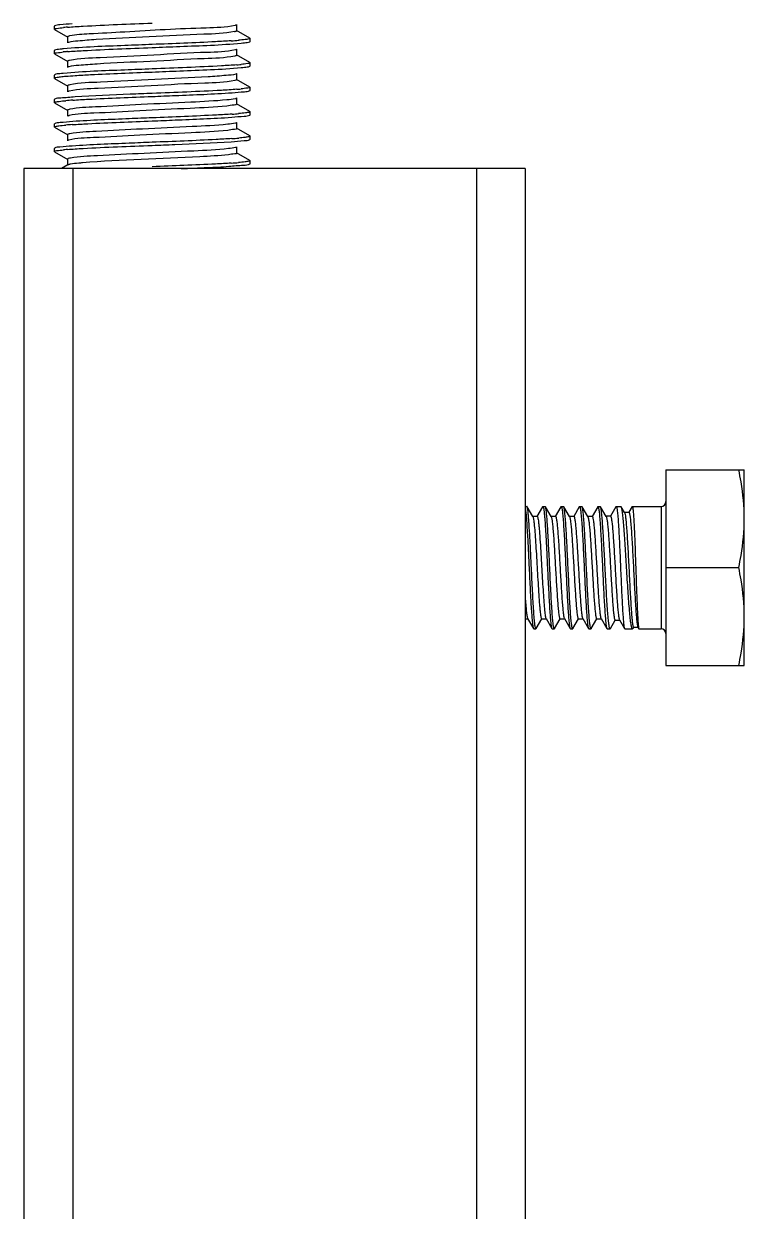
# Model space of a CAD drawing. Extents: x -409572 to -157272, y 600795 to 878326.
# Drawn here: x -388354 to -387915, y 821708 to 822431 of the extents above; entities that cross this region are included whole.
import ezdxf

# ---------------------------------------------------------------- set-up
doc = ezdxf.new("R2010")
doc.units = 0
doc.header["$LTSCALE"] = 1000
doc.header["$MEASUREMENT"] = 0
doc.layers.get('0').update_dxf_attribs({"linetype": 'CONTINUOUS'})

msp = doc.modelspace()

# ---------------------------------------------------------------- linework, layer by layer
at = {"linetype": 'CONTINUOUS'}
for p, q in [((-388334.88, 822429.31), (-388335.02, 822429.15)), ((-388335.02, 822427.29), (-388335.02, 822429.15)), ((-388334.88, 822427.13), (-388335.02, 822427.29)), ((-388334.88, 822427.13), (-388326.81, 822422.45)), ((-388216.1, 822421.87), (-388224.18, 822426.55)), ((-388224.02, 822426.36), (-388224.02, 822430.08)), ((-388326.97, 822422.64), (-388326.97, 822418.92)), ((-388216.1, 822421.87), (-388215.96, 822421.71)), ((-388216.1, 822419.69), (-388215.96, 822419.85)), ((-388215.96, 822419.85), (-388215.96, 822421.71)), ((-388334.88, 822414.43), (-388335.02, 822414.27)), ((-388335.02, 822412.41), (-388335.02, 822414.27)), ((-388334.88, 822412.24), (-388335.02, 822412.41)), ((-388334.88, 822412.24), (-388326.81, 822407.57)), ((-388224.86, 822411.05), (-388225.29, 822410.95)), ((-388216.1, 822406.99), (-388224.18, 822411.66)), ((-388224.02, 822411.48), (-388224.02, 822415.2)), ((-388326.97, 822407.76), (-388326.97, 822404.03)), ((-388216.1, 822406.99), (-388215.96, 822406.83)), ((-388216.1, 822404.8), (-388215.96, 822404.97)), ((-388215.96, 822404.97), (-388215.96, 822406.83)), ((-388334.88, 822399.55), (-388335.02, 822399.38)), ((-388335.02, 822397.52), (-388335.02, 822399.38)), ((-388334.88, 822397.36), (-388335.02, 822397.52)), ((-388334.88, 822397.36), (-388326.81, 822392.68)), ((-388216.1, 822392.11), (-388224.18, 822396.78)), ((-388224.02, 822396.59), (-388224.02, 822400.31)), ((-388326.97, 822392.87), (-388326.97, 822389.15)), ((-388224.68, 822396.21), (-388225.27, 822396.07)), ((-388216.1, 822392.11), (-388215.96, 822391.94)), ((-388216.1, 822389.92), (-388215.96, 822390.08)), ((-388215.96, 822390.08), (-388215.96, 822391.94)), ((-388334.88, 822384.66), (-388335.02, 822384.5)), ((-388335.02, 822382.64), (-388335.02, 822384.5)), ((-388334.88, 822382.48), (-388335.02, 822382.64)), ((-388334.88, 822382.48), (-388326.81, 822377.8)), ((-388216.1, 822377.22), (-388224.18, 822381.9)), ((-388224.02, 822381.71), (-388224.02, 822385.43)), ((-388326.97, 822377.99), (-388326.97, 822374.27)), ((-388216.1, 822377.22), (-388215.96, 822377.06)), ((-388216.1, 822375.04), (-388215.96, 822375.2)), ((-388215.96, 822375.2), (-388215.96, 822377.06)), ((-388334.88, 822369.78), (-388335.02, 822369.62)), ((-388335.02, 822367.76), (-388335.02, 822369.62)), ((-388334.88, 822367.59), (-388335.02, 822367.76)), ((-388334.88, 822367.59), (-388326.81, 822362.92)), ((-388224.02, 822366.83), (-388224.02, 822370.55)), ((-388326.97, 822363.11), (-388326.97, 822359.39)), ((-388216.1, 822362.34), (-388224.18, 822367.02)), ((-388216.1, 822362.34), (-388215.96, 822362.18)), ((-388216.1, 822360.15), (-388215.96, 822360.32)), ((-388215.96, 822360.32), (-388215.96, 822362.18)), ((-388334.88, 822354.9), (-388335.02, 822354.73)), ((-388335.02, 822352.87), (-388335.02, 822354.73)), ((-388224.02, 822351.94), (-388224.02, 822355.67)), ((-388334.88, 822352.71), (-388335.02, 822352.87)), ((-388334.88, 822352.71), (-388326.81, 822348.04)), ((-388326.97, 822348.22), (-388326.97, 822344.5)), ((-388216.1, 822347.46), (-388224.18, 822352.13)), ((-388216.1, 822347.46), (-388215.96, 822347.29)), ((-388215.96, 822345.43), (-388215.96, 822347.29)), ((-388353.63, 822342.42), (-388353.63, 819864.21)), ((-388048.53, 822342.42), (-388353.63, 822342.42)), ((-388326.81, 822344.69), (-388330.73, 822342.42)), ((-388323.86, 822342.42), (-388323.86, 819864.21)), ((-388216.1, 822345.27), (-388215.96, 822345.43)), ((-388078.29, 822342.42), (-388078.29, 819864.21)), ((-388048.53, 822342.42), (-388048.53, 819864.21)), ((-387962.95, 822159.17), (-387962.95, 822040.11)), ((-387962.95, 822159.17), (-387915.32, 822159.17)), ((-387915.32, 822040.11), (-387915.32, 822159.17)), ((-388048.53, 822136.85), (-388047.6, 822136.85)), ((-388043.94, 822130.67), (-388047.45, 822136.72)), ((-388037.98, 822136.72), (-388041.41, 822130.82)), ((-388037.98, 822136.72), (-388037.83, 822136.85)), ((-388037.83, 822136.85), (-388036.43, 822136.85)), ((-388036.29, 822136.72), (-388036.43, 822136.85)), ((-388032.78, 822130.67), (-388036.29, 822136.72)), ((-388026.82, 822136.72), (-388030.25, 822130.82)), ((-388026.82, 822136.72), (-388026.67, 822136.85)), ((-388026.67, 822136.85), (-388025.27, 822136.85)), ((-388025.12, 822136.72), (-388025.27, 822136.85)), ((-388021.62, 822130.67), (-388025.12, 822136.72)), ((-388015.65, 822136.72), (-388019.09, 822130.82)), ((-388015.65, 822136.72), (-388015.51, 822136.85)), ((-388015.51, 822136.85), (-388014.11, 822136.85)), ((-388013.96, 822136.72), (-388014.11, 822136.85)), ((-388010.45, 822130.67), (-388013.96, 822136.72)), ((-388004.49, 822136.72), (-388007.93, 822130.82)), ((-388004.49, 822136.72), (-388004.34, 822136.85)), ((-388004.34, 822136.85), (-388002.91, 822136.85)), ((-388002.76, 822136.71), (-388002.91, 822136.85)), ((-387999.29, 822130.73), (-388002.76, 822136.71)), ((-387993.35, 822136.73), (-387996.76, 822130.88)), ((-387993.35, 822136.73), (-387993.22, 822136.85)), ((-387993.22, 822136.85), (-387990.38, 822136.85)), ((-387990.16, 822136.66), (-387990.38, 822136.85)), ((-387988.19, 822133.27), (-387990.16, 822136.66)), ((-387983.52, 822136.77), (-387985.54, 822133.3)), ((-387983.52, 822136.77), (-387983.43, 822136.85)), ((-387983.43, 822136.85), (-387965.93, 822136.85)), ((-387965.93, 822136.85), (-387965.93, 822062.43)), ((-388041.33, 822130.82), (-388044.03, 822130.82)), ((-388030.16, 822130.82), (-388032.87, 822130.82)), ((-388019, 822130.82), (-388021.7, 822130.82)), ((-388007.84, 822130.82), (-388010.54, 822130.82)), ((-388010.45, 822130.67), (-388010.42, 822130.6)), ((-387996.67, 822130.88), (-387999.37, 822130.88)), ((-387988.11, 822133.13), (-387988.19, 822133.27)), ((-387985.48, 822133.27), (-387988.19, 822133.27)), ((-387985.54, 822133.3), (-387985.56, 822133.27)), ((-387962.95, 822099.64), (-387918.68, 822099.64)), ((-388048.53, 822068.46), (-388046.99, 822068.46)), ((-388047.08, 822068.61), (-388043.56, 822062.56)), ((-388041.87, 822062.56), (-388038.45, 822068.46)), ((-388038.53, 822068.46), (-388035.83, 822068.46)), ((-388035.92, 822068.61), (-388032.4, 822062.56)), ((-388030.71, 822062.56), (-388027.29, 822068.46)), ((-388027.37, 822068.46), (-388024.67, 822068.46)), ((-388024.76, 822068.61), (-388021.23, 822062.56)), ((-388019.54, 822062.56), (-388016.12, 822068.46)), ((-388016.21, 822068.46), (-388013.51, 822068.46)), ((-388013.59, 822068.61), (-388010.07, 822062.56)), ((-388008.38, 822062.56), (-388004.96, 822068.46)), ((-388005.05, 822068.46), (-388002.34, 822068.46)), ((-388002.51, 822068.78), (-388002.43, 822068.61)), ((-388002.43, 822068.61), (-387998.91, 822062.56)), ((-387996.72, 822062.59), (-387993.78, 822067.66)), ((-387993.86, 822067.66), (-387991.16, 822067.66)), ((-387991.24, 822067.81), (-387988.18, 822062.53)), ((-388043.56, 822062.56), (-388043.41, 822062.43)), ((-388043.41, 822062.43), (-388042.01, 822062.43)), ((-388041.87, 822062.56), (-388042.01, 822062.43)), ((-388032.4, 822062.56), (-388032.25, 822062.43)), ((-388032.25, 822062.43), (-388030.85, 822062.43)), ((-388030.71, 822062.56), (-388030.85, 822062.43)), ((-388021.23, 822062.56), (-388021.09, 822062.43)), ((-388021.09, 822062.43), (-388019.69, 822062.43)), ((-388019.54, 822062.56), (-388019.69, 822062.43)), ((-388010.07, 822062.56), (-388009.93, 822062.43)), ((-388009.93, 822062.43), (-388008.53, 822062.43)), ((-388008.38, 822062.56), (-388008.53, 822062.43)), ((-387998.91, 822062.56), (-387998.76, 822062.43)), ((-387998.76, 822062.43), (-387996.9, 822062.43)), ((-387996.72, 822062.59), (-387996.9, 822062.43)), ((-387988.18, 822062.53), (-387988.06, 822062.43)), ((-387988.06, 822062.43), (-387983.25, 822062.43)), ((-387982.99, 822062.66), (-387983.25, 822062.43)), ((-387982.99, 822062.66), (-387982.62, 822063.3)), ((-387982.67, 822063.33), (-387979.96, 822063.33)), ((-387980.03, 822063.46), (-387979.47, 822062.49)), ((-387979.47, 822062.49), (-387979.4, 822062.43)), ((-387979.4, 822062.43), (-387965.93, 822062.43)), ((-387962.95, 822040.11), (-387915.32, 822040.11))]:
    msp.add_line(p, q, dxfattribs=at)
for centre, radius, start, end in [((-388315.14, 822275.85), 153.14, 94.73079, 95.38954), ((-388310.92, 822225.66), 203.51, 94.54181, 94.75043), ((-388227.67, 822437.26), 11.67, 281.51366, 282.91675), ((-388244.63, 822679.71), 260.07, 273.79987, 274.79583), ((-388315.3, 822262.82), 151.28, 94.73313, 95.42556), ((-388310.95, 822211.23), 203.06, 94.54418, 94.75489), ((-388240, 822607.65), 202.7, 274.54544, 274.75925), ((-388235.5, 822554.27), 149.13, 274.73475, 275.46903), ((-388240.02, 822592.93), 202.87, 274.54498, 274.75718), ((-388235.59, 822540.44), 150.19, 274.73407, 275.44741), ((-388306.75, 822129.6), 255.09, 93.84567, 94.80203), ((-388243.83, 822624.95), 249.93, 273.89575, 274.80718), ((-388307.15, 822119.84), 249.95, 93.89556, 94.80715), ((-388244.24, 822615.21), 255.08, 273.84563, 274.80209), ((-388315.13, 822201.37), 153.2, 94.73072, 95.38835), ((-388310.92, 822151.24), 203.52, 94.54173, 94.75029), ((-388244.62, 822605.14), 259.91, 273.80124, 274.79604), ((-387965.93, 822139.82), 2.98, 270, 0), ((-387965.93, 822059.46), 2.98, 0, 90)]:
    msp.add_arc(centre, radius, start, end, dxfattribs=at)
for points, knots in [([(-388335.02, 822427.29), (-388335.02, 822427.78), (-388332.18, 822427.76), (-388330.9, 822428.19), (-388329.52, 822428.32)], [0, 0, 0, 0, 0.263692, 1, 1, 1, 1]), ([(-388324.14, 822430.6), (-388326.63, 822430.43), (-388330.11, 822429.95), (-388333.91, 822429.87), (-388334.88, 822429.31)], [0, 0, 0, 0, 0.689821, 1, 1, 1, 1]), ([(-388327.03, 822428.53), (-388323.88, 822428.78), (-388306.71, 822429.82), (-388289.52, 822430.45), (-388275.49, 822431.01)], [0, 0, 0, 0, 0.18376, 1, 1, 1, 1]), ([(-388225.34, 822425.82), (-388231.51, 822424.56), (-388248.98, 822424.18), (-388276.99, 822422.42), (-388302.57, 822421.53), (-388318.85, 822420.22), (-388324.5, 822419.83), (-388326.34, 822419.29)], [0, 0, 0, 0, 0.186624, 0.514349, 0.833932, 0.943063, 1, 1, 1, 1]), ([(-388225.06, 822429.6), (-388230.83, 822428.28), (-388253.43, 822427.86), (-388282.93, 822426.11), (-388310.56, 822424.51), (-388321.82, 822423.98), (-388325.72, 822423.16)], [0, 0, 0, 0, 0.176039, 0.666697, 0.881547, 1, 1, 1, 1]), ([(-388224.18, 822429.89), (-388224.29, 822429.83), (-388224.58, 822429.72), (-388224.88, 822429.64), (-388225.06, 822429.6)], [0, 0, 0, 0, 0.40288, 1, 1, 1, 1]), ([(-388224.02, 822426.36), (-388224.02, 822426.24), (-388224.47, 822426.02), (-388224.79, 822425.94), (-388225.06, 822425.88)], [0, 0, 0, 0, 0.302509, 1, 1, 1, 1]), ([(-388275.49, 822417.99), (-388281.06, 822417.77), (-388299.07, 822417), (-388317.12, 822416.47), (-388329.52, 822415.29)], [0, 0, 0, 0, 0.30899, 1, 1, 1, 1]), ([(-388325.72, 822423.16), (-388326.04, 822423.09), (-388326.41, 822423.01), (-388326.97, 822422.77), (-388326.97, 822422.64)], [0, 0, 0, 0, 0.704901, 1, 1, 1, 1]), ([(-388326.34, 822419.29), (-388326.43, 822419.26), (-388326.59, 822419.21), (-388326.74, 822419.14), (-388326.81, 822419.11)], [0, 0, 0, 0, 0.570679, 1, 1, 1, 1]), ([(-388227.39, 822420.22), (-388230.56, 822420), (-388246.58, 822419.1), (-388262.62, 822418.5), (-388275.49, 822417.99)], [0, 0, 0, 0, 0.197576, 1, 1, 1, 1]), ([(-388275.49, 822416.13), (-388269.89, 822416.35), (-388251.82, 822417.12), (-388233.71, 822417.64), (-388221.28, 822418.84)], [0, 0, 0, 0, 0.309889, 1, 1, 1, 1]), ([(-388221.28, 822418.84), (-388220.62, 822418.9), (-388218.91, 822419.15), (-388217.04, 822419.14), (-388216.1, 822419.69)], [0, 0, 0, 0, 0.378508, 1, 1, 1, 1]), ([(-388215.96, 822421.71), (-388215.96, 822421.42), (-388217.48, 822421.25), (-388218.24, 822421.04), (-388219, 822420.95)], [0, 0, 0, 0, 0.270675, 1, 1, 1, 1]), ([(-388335.02, 822412.41), (-388335.02, 822412.89), (-388332.22, 822412.88), (-388330.96, 822413.3), (-388329.61, 822413.43)], [0, 0, 0, 0, 0.263792, 1, 1, 1, 1]), ([(-388329.52, 822415.29), (-388330.21, 822415.23), (-388331.98, 822414.98), (-388333.91, 822414.99), (-388334.88, 822414.43)], [0, 0, 0, 0, 0.379214, 1, 1, 1, 1]), ([(-388327.04, 822413.65), (-388323.89, 822413.9), (-388306.72, 822414.94), (-388289.52, 822415.57), (-388275.49, 822416.13)], [0, 0, 0, 0, 0.183719, 1, 1, 1, 1]), ([(-388225.29, 822410.95), (-388231.37, 822409.69), (-388248.66, 822409.31), (-388276.48, 822407.56), (-388301.99, 822406.65), (-388318.44, 822405.39), (-388324.22, 822404.96), (-388326.17, 822404.45)], [0, 0, 0, 0, 0.184168, 0.509408, 0.829314, 0.94023, 1, 1, 1, 1]), ([(-388224.86, 822414.77), (-388230.46, 822413.34), (-388247.22, 822413.23), (-388274.57, 822411.46), (-388302.4, 822409.95), (-388319.64, 822409.54), (-388325.7, 822408.28)], [0, 0, 0, 0, 0.171627, 0.491604, 0.816321, 1, 1, 1, 1]), ([(-388224.18, 822415.01), (-388224.27, 822414.96), (-388224.49, 822414.87), (-388224.72, 822414.8), (-388224.86, 822414.77)], [0, 0, 0, 0, 0.413783, 1, 1, 1, 1]), ([(-388224.02, 822411.48), (-388224.02, 822411.38), (-388224.37, 822411.17), (-388224.64, 822411.1), (-388224.86, 822411.05)], [0, 0, 0, 0, 0.310906, 1, 1, 1, 1]), ([(-388325.7, 822408.28), (-388326.02, 822408.22), (-388326.4, 822408.13), (-388326.97, 822407.89), (-388326.97, 822407.76)], [0, 0, 0, 0, 0.705268, 1, 1, 1, 1]), ([(-388326.17, 822404.45), (-388326.29, 822404.42), (-388326.51, 822404.36), (-388326.72, 822404.27), (-388326.8, 822404.22)], [0, 0, 0, 0, 0.583561, 1, 1, 1, 1]), ([(-388223.94, 822405.59), (-388227.09, 822405.33), (-388244.26, 822404.29), (-388261.46, 822403.66), (-388275.49, 822403.1)], [0, 0, 0, 0, 0.183681, 1, 1, 1, 1]), ([(-388275.49, 822401.24), (-388269.9, 822401.47), (-388251.84, 822402.24), (-388233.75, 822402.76), (-388221.33, 822403.95)], [0, 0, 0, 0, 0.309644, 1, 1, 1, 1]), ([(-388221.33, 822403.95), (-388220.66, 822404.02), (-388218.94, 822404.26), (-388217.05, 822404.25), (-388216.1, 822404.8)], [0, 0, 0, 0, 0.378702, 1, 1, 1, 1]), ([(-388215.96, 822406.83), (-388215.96, 822406.35), (-388218.71, 822406.35), (-388219.95, 822405.94), (-388221.28, 822405.82)], [0, 0, 0, 0, 0.263922, 1, 1, 1, 1]), ([(-388335.02, 822397.52), (-388335.03, 822397.88), (-388333.07, 822398), (-388332.14, 822398.27), (-388331.18, 822398.38)], [0, 0, 0, 0, 0.267181, 1, 1, 1, 1]), ([(-388329.6, 822400.4), (-388330.28, 822400.34), (-388332.02, 822400.09), (-388333.92, 822400.1), (-388334.88, 822399.55)], [0, 0, 0, 0, 0.378914, 1, 1, 1, 1]), ([(-388275.49, 822403.1), (-388281.08, 822402.88), (-388299.12, 822402.11), (-388317.19, 822401.59), (-388329.6, 822400.4)], [0, 0, 0, 0, 0.309377, 1, 1, 1, 1]), ([(-388224.68, 822399.93), (-388226.55, 822399.4), (-388232.23, 822399), (-388248.55, 822397.7), (-388274.11, 822396.81), (-388302.08, 822395.05), (-388319.51, 822394.67), (-388325.66, 822393.41)], [0, 0, 0, 0, 0.05757, 0.167104, 0.486771, 0.813942, 1, 1, 1, 1]), ([(-388322.42, 822399.09), (-388319.27, 822399.3), (-388303.63, 822400.15), (-388287.99, 822400.75), (-388275.49, 822401.24)], [0, 0, 0, 0, 0.201476, 1, 1, 1, 1]), ([(-388224.18, 822400.13), (-388224.25, 822400.09), (-388224.41, 822400.02), (-388224.58, 822399.96), (-388224.68, 822399.93)], [0, 0, 0, 0, 0.426274, 1, 1, 1, 1]), ([(-388224.02, 822396.59), (-388224.02, 822396.51), (-388224.28, 822396.32), (-388224.51, 822396.26), (-388224.68, 822396.21)], [0, 0, 0, 0, 0.3214, 1, 1, 1, 1]), ([(-388325.66, 822393.41), (-388325.99, 822393.34), (-388326.38, 822393.25), (-388326.97, 822393.01), (-388326.97, 822392.87)], [0, 0, 0, 0, 0.706045, 1, 1, 1, 1]), ([(-388325.97, 822389.62), (-388326.14, 822389.58), (-388326.43, 822389.5), (-388326.7, 822389.4), (-388326.8, 822389.34)], [0, 0, 0, 0, 0.594844, 1, 1, 1, 1]), ([(-388225.27, 822396.07), (-388231.26, 822394.81), (-388248.36, 822394.42), (-388276.03, 822392.88), (-388303.42, 822391.2), (-388320.24, 822390.97), (-388325.97, 822389.62)], [0, 0, 0, 0, 0.182036, 0.504841, 0.824917, 1, 1, 1, 1]), ([(-388223.94, 822390.7), (-388227.09, 822390.45), (-388244.27, 822389.41), (-388261.46, 822388.78), (-388275.49, 822388.22)], [0, 0, 0, 0, 0.183696, 1, 1, 1, 1]), ([(-388226.85, 822388.63), (-388224.36, 822388.8), (-388220.88, 822389.28), (-388217.07, 822389.36), (-388216.1, 822389.92)], [0, 0, 0, 0, 0.68982, 1, 1, 1, 1]), ([(-388215.96, 822391.94), (-388215.96, 822391.46), (-388218.73, 822391.47), (-388219.99, 822391.06), (-388221.33, 822390.93)], [0, 0, 0, 0, 0.263843, 1, 1, 1, 1]), ([(-388335.02, 822382.64), (-388335.02, 822382.91), (-388333.58, 822383.09), (-388332.85, 822383.29), (-388332.13, 822383.38)], [0, 0, 0, 0, 0.271461, 1, 1, 1, 1]), ([(-388322.42, 822386.07), (-388325.31, 822385.88), (-388329.35, 822385.32), (-388333.77, 822385.31), (-388334.88, 822384.66)], [0, 0, 0, 0, 0.692393, 1, 1, 1, 1]), ([(-388230.05, 822384.27), (-388237.31, 822383.56), (-388254.68, 822382.67), (-388281.36, 822381.53), (-388305.89, 822380.06), (-388320.49, 822379.57), (-388325.61, 822378.54)], [0, 0, 0, 0, 0.228646, 0.544797, 0.836336, 1, 1, 1, 1]), ([(-388323.85, 822384.12), (-388320.69, 822384.33), (-388304.57, 822385.24), (-388288.45, 822385.85), (-388275.49, 822386.36)], [0, 0, 0, 0, 0.196648, 1, 1, 1, 1]), ([(-388275.49, 822388.22), (-388279.96, 822388.04), (-388295.6, 822387.41), (-388311.25, 822386.79), (-388322.42, 822386.07)], [0, 0, 0, 0, 0.285303, 1, 1, 1, 1]), ([(-388275.49, 822386.36), (-388270.8, 822386.55), (-388254.58, 822387.21), (-388238.35, 822387.83), (-388226.85, 822388.63)], [0, 0, 0, 0, 0.289612, 1, 1, 1, 1]), ([(-388224.18, 822385.24), (-388224.39, 822385.12), (-388226.34, 822384.61), (-388228.31, 822384.44), (-388230.05, 822384.27)], [0, 0, 0, 0, 0.122061, 1, 1, 1, 1]), ([(-388325.61, 822378.54), (-388325.95, 822378.47), (-388326.36, 822378.37), (-388326.97, 822378.14), (-388326.97, 822377.99)], [0, 0, 0, 0, 0.707033, 1, 1, 1, 1]), ([(-388326.02, 822374.72), (-388326.18, 822374.69), (-388326.45, 822374.61), (-388326.71, 822374.51), (-388326.8, 822374.46)], [0, 0, 0, 0, 0.592052, 1, 1, 1, 1]), ([(-388230.05, 822380.55), (-388237.46, 822379.83), (-388255.15, 822378.92), (-388282.2, 822377.81), (-388306.68, 822376.19), (-388321.16, 822375.9), (-388326.02, 822374.72)], [0, 0, 0, 0, 0.232215, 0.552573, 0.843952, 1, 1, 1, 1]), ([(-388226.85, 822375.6), (-388230.02, 822375.39), (-388246.23, 822374.47), (-388262.45, 822373.86), (-388275.49, 822373.34)], [0, 0, 0, 0, 0.195653, 1, 1, 1, 1]), ([(-388224.02, 822381.71), (-388224.02, 822381.17), (-388227.13, 822381.16), (-388228.54, 822380.7), (-388230.05, 822380.55)], [0, 0, 0, 0, 0.265035, 1, 1, 1, 1]), ([(-388227.13, 822373.72), (-388224.58, 822373.9), (-388221, 822374.4), (-388217.1, 822374.46), (-388216.1, 822375.04)], [0, 0, 0, 0, 0.690288, 1, 1, 1, 1]), ([(-388215.96, 822377.06), (-388215.96, 822376.8), (-388217.33, 822376.61), (-388218.02, 822376.43), (-388218.71, 822376.34)], [0, 0, 0, 0, 0.272315, 1, 1, 1, 1]), ([(-388335.02, 822367.76), (-388335.02, 822368.02), (-388333.66, 822368.2), (-388332.96, 822368.39), (-388332.27, 822368.48)], [0, 0, 0, 0, 0.272311, 1, 1, 1, 1]), ([(-388323.85, 822371.09), (-388326.41, 822370.92), (-388329.99, 822370.42), (-388333.89, 822370.35), (-388334.88, 822369.78)], [0, 0, 0, 0, 0.690302, 1, 1, 1, 1]), ([(-388229.57, 822369.44), (-388236.74, 822368.71), (-388254.04, 822367.82), (-388280.75, 822366.66), (-388305.51, 822365.21), (-388320.3, 822364.69), (-388325.53, 822363.67)], [0, 0, 0, 0, 0.224737, 0.540402, 0.833844, 1, 1, 1, 1]), ([(-388324.13, 822369.21), (-388320.96, 822369.43), (-388304.76, 822370.35), (-388288.54, 822370.96), (-388275.49, 822371.48)], [0, 0, 0, 0, 0.195657, 1, 1, 1, 1]), ([(-388275.49, 822373.34), (-388280.15, 822373.15), (-388296.27, 822372.5), (-388312.41, 822371.87), (-388323.85, 822371.09)], [0, 0, 0, 0, 0.288872, 1, 1, 1, 1]), ([(-388275.49, 822371.48), (-388270.83, 822371.66), (-388254.71, 822372.32), (-388238.58, 822372.94), (-388227.13, 822373.72)], [0, 0, 0, 0, 0.288875, 1, 1, 1, 1]), ([(-388224.18, 822370.36), (-388224.38, 822370.25), (-388226.16, 822369.76), (-388227.98, 822369.6), (-388229.57, 822369.44)], [0, 0, 0, 0, 0.124156, 1, 1, 1, 1]), ([(-388325.53, 822363.67), (-388325.89, 822363.6), (-388326.31, 822363.5), (-388326.97, 822363.26), (-388326.97, 822363.11)], [0, 0, 0, 0, 0.708636, 1, 1, 1, 1]), ([(-388229.57, 822365.72), (-388236.96, 822364.96), (-388254.76, 822364.06), (-388282.05, 822362.96), (-388306.72, 822361.25), (-388321.33, 822361.06), (-388326.15, 822359.81)], [0, 0, 0, 0, 0.230178, 0.552364, 0.845602, 1, 1, 1, 1]), ([(-388227.13, 822360.7), (-388230.3, 822360.49), (-388246.41, 822359.58), (-388262.54, 822358.97), (-388275.49, 822358.46)], [0, 0, 0, 0, 0.196649, 1, 1, 1, 1]), ([(-388224.02, 822366.83), (-388224.01, 822366.32), (-388226.88, 822366.28), (-388228.18, 822365.86), (-388229.57, 822365.72)], [0, 0, 0, 0, 0.265691, 1, 1, 1, 1]), ([(-388227.39, 822358.82), (-388224.77, 822359), (-388221.11, 822359.51), (-388217.12, 822359.57), (-388216.1, 822360.15)], [0, 0, 0, 0, 0.690698, 1, 1, 1, 1]), ([(-388215.96, 822362.18), (-388215.96, 822361.9), (-388217.4, 822361.73), (-388218.13, 822361.53), (-388218.86, 822361.43)], [0, 0, 0, 0, 0.271465, 1, 1, 1, 1]), ([(-388335.02, 822352.87), (-388335.02, 822353.37), (-388332.18, 822353.35), (-388330.9, 822353.77), (-388329.52, 822353.9)], [0, 0, 0, 0, 0.263689, 1, 1, 1, 1]), ([(-388324.13, 822356.19), (-388326.62, 822356.02), (-388330.11, 822355.53), (-388333.91, 822355.46), (-388334.88, 822354.9)], [0, 0, 0, 0, 0.689837, 1, 1, 1, 1]), ([(-388327.03, 822354.12), (-388323.88, 822354.37), (-388306.71, 822355.41), (-388289.52, 822356.04), (-388275.49, 822356.6)], [0, 0, 0, 0, 0.183761, 1, 1, 1, 1]), ([(-388326.15, 822359.81), (-388326.28, 822359.77), (-388326.5, 822359.71), (-388326.72, 822359.62), (-388326.8, 822359.57)], [0, 0, 0, 0, 0.58403, 1, 1, 1, 1]), ([(-388229.11, 822354.6), (-388236.13, 822353.86), (-388253.24, 822352.99), (-388279.84, 822351.8), (-388304.82, 822350.4), (-388319.86, 822349.81), (-388325.28, 822348.83)], [0, 0, 0, 0, 0.219618, 0.533346, 0.828732, 1, 1, 1, 1]), ([(-388275.49, 822358.46), (-388280.19, 822358.27), (-388296.41, 822357.61), (-388312.63, 822356.98), (-388324.13, 822356.19)], [0, 0, 0, 0, 0.289606, 1, 1, 1, 1]), ([(-388275.49, 822356.6), (-388270.87, 822356.78), (-388254.83, 822357.43), (-388238.79, 822358.05), (-388227.39, 822358.82)], [0, 0, 0, 0, 0.288211, 1, 1, 1, 1]), ([(-388224.18, 822355.48), (-388224.36, 822355.37), (-388225.99, 822354.91), (-388227.66, 822354.76), (-388229.11, 822354.6)], [0, 0, 0, 0, 0.126422, 1, 1, 1, 1]), ([(-388325.28, 822348.83), (-388325.7, 822348.76), (-388326.18, 822348.64), (-388326.97, 822348.4), (-388326.97, 822348.22)], [0, 0, 0, 0, 0.713347, 1, 1, 1, 1]), ([(-388317.83, 822345.94), (-388318.62, 822345.87), (-388321.11, 822345.65), (-388323.6, 822345.41), (-388325.28, 822345.11)], [0, 0, 0, 0, 0.319148, 1, 1, 1, 1]), ([(-388229.11, 822350.88), (-388234.87, 822350.27), (-388264.45, 822348.57), (-388294.07, 822347.86), (-388317.83, 822345.94)], [0, 0, 0, 0, 0.195307, 1, 1, 1, 1]), ([(-388227.39, 822345.8), (-388230.55, 822345.59), (-388246.58, 822344.69), (-388262.62, 822344.08), (-388275.49, 822343.57)], [0, 0, 0, 0, 0.197548, 1, 1, 1, 1]), ([(-388224.02, 822351.94), (-388224.01, 822351.48), (-388226.63, 822351.39), (-388227.84, 822351.02), (-388229.11, 822350.88)], [0, 0, 0, 0, 0.266491, 1, 1, 1, 1]), ([(-388215.96, 822347.29), (-388215.96, 822347.01), (-388217.48, 822346.84), (-388218.23, 822346.63), (-388218.99, 822346.53)], [0, 0, 0, 0, 0.270698, 1, 1, 1, 1]), ([(-388326.25, 822344.9), (-388326.36, 822344.87), (-388326.55, 822344.81), (-388326.73, 822344.73), (-388326.8, 822344.69)], [0, 0, 0, 0, 0.576749, 1, 1, 1, 1]), ([(-388325.28, 822345.11), (-388325.46, 822345.08), (-388325.78, 822345.02), (-388326.11, 822344.94), (-388326.25, 822344.9)], [0, 0, 0, 0, 0.550321, 1, 1, 1, 1]), ([(-388257.95, 822342.42), (-388252.59, 822342.64), (-388242.92, 822343.12), (-388230.15, 822343.58), (-388221.75, 822344.6), (-388217.24, 822344.61), (-388216.1, 822345.27)], [0, 0, 0, 0, 0.383058, 0.694328, 0.906069, 1, 1, 1, 1]), ([(-387915.32, 822129.41), (-387915.32, 822136.89), (-387916.28, 822146.91), (-387918.16, 822156.72), (-387918.68, 822159.17)], [0, 0, 0, 0, 0.749211, 1, 1, 1, 1]), ([(-388047.45, 822136.72), (-388047.46, 822136.74), (-388047.49, 822136.79), (-388047.55, 822136.85), (-388047.6, 822136.85)], [0, 0, 0, 0, 0.33644, 1, 1, 1, 1]), ([(-388045.61, 822115.98), (-388045.75, 822118.65), (-388045.97, 822122.46), (-388046.29, 822127.25), (-388046.51, 822130.19), (-388046.73, 822132.63), (-388046.95, 822134.52), (-388047.17, 822135.82), (-388047.33, 822136.51), (-388047.45, 822136.72)], [0, 0, 0, 0, 0.384278, 0.548795, 0.691198, 0.809122, 0.900672, 0.964483, 1, 1, 1, 1]), ([(-388037.83, 822136.85), (-388037.78, 822136.85), (-388037.66, 822136.72), (-388037.49, 822136.24), (-388037.28, 822135.18), (-388037.05, 822133.42), (-388036.81, 822131), (-388036.57, 822127.97), (-388036.33, 822124.39), (-388036.09, 822120.33), (-388035.93, 822117.48), (-388035.85, 822115.98)], [0, 0, 0, 0, 0.007293, 0.021459, 0.073997, 0.159035, 0.275243, 0.420481, 0.591942, 0.786408, 1, 1, 1, 1]), ([(-388033.64, 822099.64), (-388033.86, 822104.15), (-388034.17, 822110.72), (-388034.62, 822119.12), (-388034.94, 822124.55), (-388035.25, 822129.13), (-388035.57, 822132.69), (-388035.84, 822134.97), (-388036.09, 822136.18), (-388036.21, 822136.58), (-388036.29, 822136.72)], [0, 0, 0, 0, 0.363934, 0.530187, 0.678191, 0.802879, 0.899992, 0.966292, 0.987243, 1, 1, 1, 1]), ([(-388026.67, 822136.85), (-388026.59, 822136.85), (-388026.42, 822136.55), (-388026.29, 822136.04), (-388026.12, 822135.13), (-388025.95, 822133.91), (-388025.78, 822132.35), (-388025.54, 822129.66), (-388025.24, 822125.61), (-388024.9, 822120.05), (-388024.56, 822113.7), (-388024.22, 822106.81), (-388023.99, 822102.06), (-388023.88, 822099.64)], [0, 0, 0, 0, 0.006687, 0.021748, 0.045922, 0.079138, 0.121135, 0.17154, 0.295605, 0.446631, 0.618866, 0.805704, 1, 1, 1, 1]), ([(-388022.48, 822099.64), (-388022.7, 822104.15), (-388023.01, 822110.72), (-388023.45, 822119.12), (-388023.78, 822124.55), (-388024.09, 822129.13), (-388024.41, 822132.69), (-388024.68, 822134.97), (-388024.93, 822136.18), (-388025.05, 822136.58), (-388025.12, 822136.72)], [0, 0, 0, 0, 0.363936, 0.530191, 0.678194, 0.802878, 0.899991, 0.966291, 0.987243, 1, 1, 1, 1]), ([(-388015.51, 822136.85), (-388015.42, 822136.85), (-388015.26, 822136.55), (-388015.13, 822136.04), (-388014.95, 822135.13), (-388014.79, 822133.91), (-388014.62, 822132.35), (-388014.37, 822129.66), (-388014.08, 822125.61), (-388013.74, 822120.05), (-388013.4, 822113.7), (-388013.06, 822106.81), (-388012.83, 822102.06), (-388012.72, 822099.64)], [0, 0, 0, 0, 0.006686, 0.021748, 0.045922, 0.079137, 0.121134, 0.171539, 0.2956, 0.446625, 0.618862, 0.805702, 1, 1, 1, 1]), ([(-388011.32, 822099.64), (-388011.53, 822104.15), (-388011.85, 822110.72), (-388012.29, 822119.12), (-388012.61, 822124.55), (-388012.93, 822129.13), (-388013.25, 822132.69), (-388013.51, 822134.97), (-388013.76, 822136.18), (-388013.88, 822136.58), (-388013.96, 822136.72)], [0, 0, 0, 0, 0.363938, 0.530193, 0.678196, 0.802878, 0.89999, 0.96629, 0.987243, 1, 1, 1, 1]), ([(-388004.34, 822136.85), (-388004.26, 822136.85), (-388004.1, 822136.55), (-388003.97, 822136.04), (-388003.79, 822135.13), (-388003.63, 822133.91), (-388003.46, 822132.35), (-388003.21, 822129.66), (-388002.92, 822125.61), (-388002.58, 822120.05), (-388002.24, 822113.7), (-388001.9, 822106.81), (-388001.67, 822102.06), (-388001.55, 822099.64)], [0, 0, 0, 0, 0.006686, 0.021748, 0.045923, 0.079138, 0.121135, 0.171539, 0.295599, 0.446623, 0.618861, 0.805701, 1, 1, 1, 1]), ([(-387999.97, 822099.64), (-388000.2, 822104.14), (-388000.54, 822110.7), (-388001.01, 822119.09), (-388001.35, 822124.52), (-388001.68, 822129.09), (-388002.02, 822132.66), (-388002.29, 822134.94), (-388002.55, 822136.16), (-388002.68, 822136.57), (-388002.76, 822136.71)], [0, 0, 0, 0, 0.36329, 0.529314, 0.6772, 0.8019, 0.899174, 0.965796, 0.986969, 1, 1, 1, 1]), ([(-387993.22, 822136.85), (-387993.13, 822136.85), (-387992.98, 822136.54), (-387992.85, 822136.04), (-387992.68, 822135.13), (-387992.53, 822133.91), (-387992.36, 822132.35), (-387992.13, 822129.66), (-387991.85, 822125.61), (-387991.53, 822120.05), (-387991.21, 822113.7), (-387990.89, 822106.81), (-387990.68, 822102.06), (-387990.58, 822099.64)], [0, 0, 0, 0, 0.006577, 0.021598, 0.045743, 0.078947, 0.120936, 0.171341, 0.295421, 0.446481, 0.618759, 0.805647, 1, 1, 1, 1]), ([(-387986.9, 822099.64), (-387987.17, 822104.1), (-387987.56, 822110.59), (-387988.11, 822118.91), (-387988.51, 822124.31), (-387988.9, 822128.89), (-387989.29, 822132.48), (-387989.62, 822134.8), (-387989.92, 822136.07), (-387990.07, 822136.5), (-387990.16, 822136.66)], [0, 0, 0, 0, 0.359931, 0.524763, 0.672002, 0.796741, 0.894844, 0.963163, 0.985535, 1, 1, 1, 1]), ([(-387983.43, 822136.85), (-387983.36, 822136.85), (-387983.24, 822136.52), (-387983.14, 822136.05), (-387983.01, 822135.12), (-387982.88, 822133.91), (-387982.75, 822132.35), (-387982.56, 822129.66), (-387982.34, 822125.61), (-387982.09, 822120.05), (-387981.83, 822113.7), (-387981.58, 822106.81), (-387981.42, 822102.06), (-387981.34, 822099.64)], [0, 0, 0, 0, 0.006021, 0.020821, 0.044863, 0.078011, 0.119986, 0.170402, 0.294571, 0.445788, 0.618273, 0.805395, 1, 1, 1, 1]), ([(-388048.53, 822135.57), (-388048.22, 822133.92), (-388047.84, 822129.47), (-388047.29, 822121.48), (-388046.76, 822111.17), (-388046.39, 822103.62), (-388046.2, 822099.64)], [0, 0, 0, 0, 0.140047, 0.370694, 0.667791, 1, 1, 1, 1]), ([(-388043.94, 822130.67), (-388043.83, 822130.47), (-388043.67, 822129.87), (-388043.45, 822128.75), (-388043.24, 822127.15), (-388042.92, 822124.17), (-388042.54, 822119.51), (-388042.27, 822115.54), (-388042.13, 822113.33)], [0, 0, 0, 0, 0.038835, 0.104857, 0.1976, 0.315752, 0.620526, 1, 1, 1, 1]), ([(-388041.33, 822130.82), (-388041.19, 822130.82), (-388040.98, 822130.28), (-388040.79, 822129.47), (-388040.54, 822127.93), (-388040.31, 822125.93), (-388040.07, 822123.38), (-388039.72, 822119.13), (-388039.49, 822115.73), (-388039.34, 822113.33)], [0, 0, 0, 0, 0.022134, 0.075093, 0.160257, 0.276417, 0.421479, 0.592671, 1, 1, 1, 1]), ([(-388032.78, 822130.67), (-388032.7, 822130.54), (-388032.58, 822130.15), (-388032.32, 822129.04), (-388032.05, 822126.99), (-388031.73, 822123.81), (-388031.4, 822119.76), (-388031.07, 822114.99), (-388030.74, 822109.66), (-388030.41, 822103.97), (-388030.08, 822098.13), (-388029.75, 822092.34), (-388029.41, 822086.81), (-388029.08, 822081.75), (-388028.76, 822077.33), (-388028.43, 822073.71), (-388028.15, 822071.26), (-388027.91, 822069.81), (-388027.74, 822069.1), (-388027.61, 822068.68), (-388027.45, 822068.46), (-388027.37, 822068.46)], [0, 0, 0, 0, 0.007395, 0.019019, 0.054844, 0.106491, 0.172173, 0.249556, 0.335869, 0.428015, 0.522682, 0.616468, 0.706, 0.788063, 0.859716, 0.918399, 0.962047, 0.977755, 0.989231, 0.996485, 1, 1, 1, 1]), ([(-388030.16, 822130.82), (-388030.09, 822130.82), (-388029.93, 822130.6), (-388029.8, 822130.18), (-388029.63, 822129.47), (-388029.39, 822128.02), (-388029.1, 822125.57), (-388028.78, 822121.95), (-388028.45, 822117.53), (-388028.12, 822112.47), (-388027.79, 822106.94), (-388027.46, 822101.15), (-388027.13, 822095.3), (-388026.79, 822089.62), (-388026.46, 822084.29), (-388026.13, 822079.51), (-388025.81, 822075.47), (-388025.49, 822072.29), (-388025.21, 822070.24), (-388024.96, 822069.12), (-388024.83, 822068.74), (-388024.76, 822068.61)], [0, 0, 0, 0, 0.003516, 0.010771, 0.022251, 0.037961, 0.081618, 0.140314, 0.21198, 0.294058, 0.383605, 0.477402, 0.572078, 0.664229, 0.750542, 0.827917, 0.893586, 0.945213, 0.981012, 0.992619, 1, 1, 1, 1]), ([(-388021.62, 822130.67), (-388021.54, 822130.54), (-388021.41, 822130.15), (-388021.16, 822129.04), (-388020.89, 822126.99), (-388020.56, 822123.81), (-388020.24, 822119.76), (-388019.91, 822114.99), (-388019.58, 822109.66), (-388019.25, 822103.97), (-388018.91, 822098.13), (-388018.58, 822092.34), (-388018.25, 822086.81), (-388017.92, 822081.75), (-388017.59, 822077.33), (-388017.27, 822073.71), (-388016.98, 822071.26), (-388016.75, 822069.81), (-388016.57, 822069.1), (-388016.45, 822068.68), (-388016.28, 822068.46), (-388016.21, 822068.46)], [0, 0, 0, 0, 0.007397, 0.019019, 0.054844, 0.106491, 0.172173, 0.249556, 0.335869, 0.428015, 0.522683, 0.616468, 0.706, 0.788064, 0.859716, 0.918399, 0.962047, 0.977754, 0.989232, 0.996484, 1, 1, 1, 1]), ([(-388019, 822130.82), (-388018.93, 822130.82), (-388018.76, 822130.6), (-388018.64, 822130.18), (-388018.46, 822129.47), (-388018.23, 822128.02), (-388017.94, 822125.57), (-388017.62, 822121.95), (-388017.29, 822117.53), (-388016.96, 822112.47), (-388016.63, 822106.94), (-388016.3, 822101.15), (-388015.96, 822095.3), (-388015.63, 822089.62), (-388015.3, 822084.29), (-388014.97, 822079.51), (-388014.65, 822075.47), (-388014.32, 822072.29), (-388014.05, 822070.24), (-388013.8, 822069.12), (-388013.67, 822068.74), (-388013.59, 822068.61)], [0, 0, 0, 0, 0.003515, 0.010771, 0.022249, 0.037962, 0.081619, 0.140314, 0.21198, 0.294058, 0.383605, 0.477402, 0.572078, 0.664229, 0.750541, 0.827917, 0.893586, 0.945213, 0.981012, 0.992621, 1, 1, 1, 1]), ([(-388010.42, 822130.6), (-388010.23, 822130.22), (-388010.01, 822129.01), (-388009.69, 822126.74), (-388009.38, 822123.5), (-388009.05, 822119.41), (-388008.72, 822114.62), (-388008.39, 822109.29), (-388008.06, 822103.63), (-388007.74, 822097.82), (-388007.41, 822092.07), (-388007.08, 822086.6), (-388006.75, 822081.59), (-388006.42, 822077.22), (-388006.1, 822073.65), (-388005.82, 822071.22), (-388005.58, 822069.79), (-388005.41, 822069.09), (-388005.28, 822068.68), (-388005.12, 822068.46), (-388005.05, 822068.46)], [0, 0, 0, 0, 0.020603, 0.057806, 0.110504, 0.176892, 0.254638, 0.340995, 0.432905, 0.527106, 0.620258, 0.709056, 0.790352, 0.861271, 0.919315, 0.962468, 0.977994, 0.989339, 0.996513, 1, 1, 1, 1]), ([(-388007.84, 822130.82), (-388007.77, 822130.82), (-388007.61, 822130.61), (-388007.48, 822130.2), (-388007.31, 822129.51), (-388007.08, 822128.1), (-388006.79, 822125.72), (-388006.48, 822122.2), (-388006.15, 822117.9), (-388005.83, 822112.95), (-388005.5, 822107.54), (-388005.06, 822099.95), (-388004.64, 822092.39), (-388004.19, 822085.13), (-388003.87, 822080.32), (-388003.54, 822076.19), (-388003.23, 822072.87), (-388002.91, 822070.49), (-388002.69, 822069.22), (-388002.51, 822068.78)], [0, 0, 0, 0, 0.003451, 0.010528, 0.02171, 0.037015, 0.079558, 0.136815, 0.206829, 0.287179, 0.375068, 0.467432, 0.652658, 0.739058, 0.81724, 0.884486, 0.938474, 0.977372, 1, 1, 1, 1]), ([(-387999.29, 822130.73), (-387999.21, 822130.59), (-387999.08, 822130.2), (-387998.83, 822129.07), (-387998.55, 822126.97), (-387998.22, 822123.73), (-387997.89, 822119.6), (-387997.56, 822114.74), (-387997.23, 822109.31), (-387996.89, 822103.53), (-387996.56, 822097.6), (-387996.23, 822091.73), (-387995.9, 822086.14), (-387995.57, 822081.03), (-387995.24, 822076.57), (-387994.92, 822072.93), (-387994.63, 822070.47), (-387994.4, 822069.01), (-387994.23, 822068.3), (-387994.1, 822067.88), (-387993.94, 822067.66), (-387993.86, 822067.66)], [0, 0, 0, 0, 0.007409, 0.01909, 0.055149, 0.107148, 0.173245, 0.251046, 0.337725, 0.430132, 0.524922, 0.618672, 0.708016, 0.789761, 0.861007, 0.919255, 0.962504, 0.978047, 0.989392, 0.996551, 1, 1, 1, 1]), ([(-387996.67, 822130.88), (-387996.6, 822130.88), (-387996.43, 822130.65), (-387996.3, 822130.23), (-387996.13, 822129.5), (-387995.89, 822128.01), (-387995.6, 822125.5), (-387995.27, 822121.81), (-387994.94, 822117.3), (-387994.61, 822112.14), (-387994.27, 822106.51), (-387993.94, 822100.63), (-387993.61, 822094.7), (-387993.28, 822088.95), (-387992.94, 822083.56), (-387992.62, 822078.75), (-387992.29, 822074.68), (-387991.97, 822071.49), (-387991.7, 822069.43), (-387991.45, 822068.32), (-387991.32, 822067.94), (-387991.24, 822067.81)], [0, 0, 0, 0, 0.003529, 0.010847, 0.022435, 0.038293, 0.08234, 0.141503, 0.213655, 0.296174, 0.386062, 0.480058, 0.574763, 0.666765, 0.752768, 0.829708, 0.894868, 0.945981, 0.981331, 0.99276, 1, 1, 1, 1]), ([(-387988.11, 822133.13), (-387988.02, 822132.98), (-387987.89, 822132.56), (-387987.63, 822131.31), (-387987.35, 822128.98), (-387987.02, 822125.36), (-387986.68, 822120.74), (-387986.35, 822115.3), (-387986.01, 822109.25), (-387985.68, 822102.82), (-387985.34, 822096.23), (-387985.01, 822089.74), (-387984.68, 822083.57), (-387984.35, 822077.94), (-387984.02, 822073.06), (-387983.71, 822069.08), (-387983.42, 822066.39), (-387983.19, 822064.81), (-387983.03, 822064.03), (-387982.9, 822063.58), (-387982.75, 822063.33), (-387982.67, 822063.33)], [0, 0, 0, 0, 0.007107, 0.018639, 0.0548, 0.107312, 0.174177, 0.252841, 0.34033, 0.433375, 0.528546, 0.622381, 0.711512, 0.792794, 0.863403, 0.920942, 0.963521, 0.978774, 0.989867, 0.996808, 1, 1, 1, 1]), ([(-387985.48, 822133.27), (-387985.4, 822133.27), (-387985.23, 822133), (-387985.1, 822132.52), (-387984.92, 822131.69), (-387984.68, 822130), (-387984.38, 822127.15), (-387984.05, 822122.98), (-387983.71, 822117.89), (-387983.37, 822112.1), (-387983.04, 822105.81), (-387982.7, 822099.26), (-387982.37, 822092.7), (-387982.04, 822086.35), (-387981.71, 822080.45), (-387981.38, 822075.2), (-387981.06, 822070.79), (-387980.74, 822067.36), (-387980.48, 822065.16), (-387980.23, 822063.99), (-387980.11, 822063.6), (-387980.03, 822063.46)], [0, 0, 0, 0, 0.00344, 0.010899, 0.022787, 0.039077, 0.08427, 0.144807, 0.218371, 0.302169, 0.393053, 0.48765, 0.582499, 0.674175, 0.759417, 0.835242, 0.899047, 0.9487, 0.982621, 0.993382, 1, 1, 1, 1]), ([(-387918.68, 822099.64), (-387918.16, 822102.09), (-387916.28, 822111.91), (-387915.32, 822121.92), (-387915.32, 822129.41)], [0, 0, 0, 0, 0.250789, 1, 1, 1, 1]), ([(-388044.81, 822099.64), (-388044.87, 822101.05), (-388045.13, 822106.49), (-388045.4, 822111.94), (-388045.61, 822115.98)], [0, 0, 0, 0, 0.258222, 1, 1, 1, 1]), ([(-388035.85, 822115.98), (-388035.78, 822114.68), (-388035.5, 822109.23), (-388035.24, 822103.79), (-388035.04, 822099.64)], [0, 0, 0, 0, 0.238495, 1, 1, 1, 1]), ([(-388042.13, 822113.33), (-388041.98, 822110.85), (-388041.67, 822105.75), (-388041.24, 822098.06), (-388040.8, 822090.48), (-388040.37, 822083.48), (-388039.99, 822078.22), (-388039.68, 822074.63), (-388039.46, 822072.51), (-388039.25, 822070.84), (-388039.02, 822069.58), (-388038.85, 822068.89), (-388038.65, 822068.46), (-388038.53, 822068.46)], [0, 0, 0, 0, 0.165501, 0.339784, 0.511803, 0.670616, 0.80615, 0.862438, 0.909852, 0.947659, 0.975319, 0.992557, 1, 1, 1, 1]), ([(-388039.34, 822113.33), (-388039.04, 822108.49), (-388038.62, 822101.17), (-388038.07, 822091.54), (-388037.66, 822084.73), (-388037.25, 822078.79), (-388036.89, 822074.54), (-388036.58, 822071.83), (-388036.38, 822070.37), (-388036.18, 822069.34), (-388036.02, 822068.79), (-388035.92, 822068.61)], [0, 0, 0, 0, 0.324453, 0.489839, 0.64461, 0.779868, 0.887864, 0.929656, 0.962499, 0.985988, 1, 1, 1, 1]), ([(-388046.2, 822099.64), (-388045.99, 822095.13), (-388045.68, 822088.56), (-388045.23, 822080.16), (-388044.91, 822074.72), (-388044.59, 822070.15), (-388044.27, 822066.59), (-388044.01, 822064.31), (-388043.76, 822063.1), (-388043.64, 822062.7), (-388043.56, 822062.56)], [0, 0, 0, 0, 0.363997, 0.530272, 0.678287, 0.802974, 0.90007, 0.966338, 0.987267, 1, 1, 1, 1]), ([(-388042.01, 822062.43), (-388042.1, 822062.43), (-388042.26, 822062.73), (-388042.39, 822063.24), (-388042.57, 822064.15), (-388042.73, 822065.37), (-388042.9, 822066.93), (-388043.15, 822069.62), (-388043.44, 822073.67), (-388043.78, 822079.23), (-388044.12, 822085.58), (-388044.46, 822092.47), (-388044.69, 822097.22), (-388044.81, 822099.64)], [0, 0, 0, 0, 0.006687, 0.021749, 0.045924, 0.07914, 0.121138, 0.171544, 0.295611, 0.44664, 0.618872, 0.805705, 1, 1, 1, 1]), ([(-388035.04, 822099.64), (-388034.83, 822095.13), (-388034.51, 822088.56), (-388034.07, 822080.16), (-388033.75, 822074.72), (-388033.43, 822070.15), (-388033.11, 822066.59), (-388032.85, 822064.31), (-388032.6, 822063.1), (-388032.48, 822062.7), (-388032.4, 822062.56)], [0, 0, 0, 0, 0.363992, 0.530264, 0.678281, 0.802969, 0.900068, 0.966337, 0.987267, 1, 1, 1, 1]), ([(-388030.85, 822062.43), (-388030.94, 822062.43), (-388031.1, 822062.73), (-388031.23, 822063.24), (-388031.41, 822064.15), (-388031.57, 822065.37), (-388031.74, 822066.93), (-388031.99, 822069.62), (-388032.28, 822073.67), (-388032.62, 822079.23), (-388032.96, 822085.58), (-388033.3, 822092.47), (-388033.53, 822097.22), (-388033.64, 822099.64)], [0, 0, 0, 0, 0.006687, 0.02175, 0.045925, 0.079141, 0.121139, 0.171544, 0.29561, 0.446639, 0.618874, 0.805705, 1, 1, 1, 1]), ([(-388023.88, 822099.64), (-388023.66, 822095.13), (-388023.35, 822088.56), (-388022.91, 822080.16), (-388022.58, 822074.72), (-388022.27, 822070.15), (-388021.95, 822066.59), (-388021.68, 822064.31), (-388021.43, 822063.1), (-388021.31, 822062.7), (-388021.23, 822062.56)], [0, 0, 0, 0, 0.36399, 0.530265, 0.678283, 0.80297, 0.900067, 0.966336, 0.987267, 1, 1, 1, 1]), ([(-388019.69, 822062.43), (-388019.77, 822062.43), (-388019.94, 822062.73), (-388020.07, 822063.24), (-388020.24, 822064.15), (-388020.41, 822065.37), (-388020.58, 822066.93), (-388020.82, 822069.62), (-388021.12, 822073.67), (-388021.46, 822079.23), (-388021.8, 822085.58), (-388022.14, 822092.47), (-388022.37, 822097.22), (-388022.48, 822099.64)], [0, 0, 0, 0, 0.006687, 0.02175, 0.045926, 0.079142, 0.121139, 0.171543, 0.295606, 0.446635, 0.618871, 0.805705, 1, 1, 1, 1]), ([(-388012.72, 822099.64), (-388012.5, 822095.13), (-388012.19, 822088.56), (-388011.74, 822080.16), (-388011.42, 822074.72), (-388011.1, 822070.15), (-388010.79, 822066.59), (-388010.52, 822064.31), (-388010.27, 822063.1), (-388010.15, 822062.7), (-388010.07, 822062.56)], [0, 0, 0, 0, 0.363992, 0.53027, 0.678287, 0.802972, 0.900066, 0.966335, 0.987267, 1, 1, 1, 1]), ([(-388008.53, 822062.43), (-388008.61, 822062.43), (-388008.78, 822062.73), (-388008.9, 822063.24), (-388009.08, 822064.15), (-388009.24, 822065.37), (-388009.42, 822066.93), (-388009.66, 822069.62), (-388009.96, 822073.67), (-388010.29, 822079.23), (-388010.63, 822085.58), (-388010.98, 822092.47), (-388011.2, 822097.22), (-388011.32, 822099.64)], [0, 0, 0, 0, 0.006687, 0.021749, 0.045924, 0.07914, 0.121137, 0.17154, 0.295601, 0.446627, 0.618864, 0.805703, 1, 1, 1, 1]), ([(-388001.55, 822099.64), (-388001.34, 822095.13), (-388001.03, 822088.56), (-388000.58, 822080.16), (-388000.26, 822074.72), (-387999.94, 822070.15), (-387999.62, 822066.59), (-387999.36, 822064.31), (-387999.11, 822063.1), (-387998.99, 822062.7), (-387998.91, 822062.56)], [0, 0, 0, 0, 0.363998, 0.530276, 0.678291, 0.802973, 0.900067, 0.966336, 0.987267, 1, 1, 1, 1]), ([(-387996.9, 822062.43), (-387996.99, 822062.43), (-387997.18, 822062.72), (-387997.33, 822063.24), (-387997.52, 822064.15), (-387997.79, 822065.99), (-387998.12, 822069.1), (-387998.49, 822073.66), (-387998.86, 822079.23), (-387999.23, 822085.58), (-387999.6, 822092.47), (-387999.85, 822097.22), (-387999.97, 822099.64)], [0, 0, 0, 0, 0.007081, 0.022303, 0.046557, 0.07981, 0.172207, 0.296205, 0.44712, 0.619207, 0.805877, 1, 1, 1, 1]), ([(-387990.58, 822099.64), (-387990.38, 822095.1), (-387990.09, 822088.49), (-387989.68, 822080.05), (-387989.39, 822074.59), (-387989.1, 822070.02), (-387988.85, 822066.83), (-387988.64, 822064.83), (-387988.5, 822063.78), (-387988.36, 822063.05), (-387988.25, 822062.66), (-387988.18, 822062.53)], [0, 0, 0, 0, 0.366142, 0.533181, 0.681612, 0.806274, 0.90284, 0.939518, 0.968031, 0.988196, 1, 1, 1, 1]), ([(-387983.25, 822062.43), (-387983.35, 822062.43), (-387983.58, 822062.7), (-387983.75, 822063.24), (-387983.99, 822064.15), (-387984.31, 822065.99), (-387984.7, 822069.09), (-387985.14, 822073.66), (-387985.58, 822079.23), (-387986.02, 822085.58), (-387986.46, 822092.47), (-387986.75, 822097.22), (-387986.9, 822099.64)], [0, 0, 0, 0, 0.007835, 0.023392, 0.047821, 0.08116, 0.173569, 0.297436, 0.448123, 0.619913, 0.806242, 1, 1, 1, 1]), ([(-387981.34, 822099.64), (-387981.25, 822097.3), (-387981.1, 822092.71), (-387980.86, 822086.04), (-387980.63, 822079.84), (-387980.4, 822074.36), (-387980.17, 822069.79), (-387979.98, 822066.61), (-387979.82, 822064.65), (-387979.71, 822063.64), (-387979.6, 822062.96), (-387979.53, 822062.6), (-387979.47, 822062.49)], [0, 0, 0, 0, 0.188442, 0.370144, 0.538605, 0.687798, 0.812406, 0.907981, 0.943781, 0.971161, 0.989909, 1, 1, 1, 1]), ([(-387915.32, 822069.87), (-387915.32, 822077.36), (-387916.28, 822087.37), (-387918.16, 822097.19), (-387918.68, 822099.64)], [0, 0, 0, 0, 0.749211, 1, 1, 1, 1]), ([(-388048.53, 822080.56), (-388048.42, 822079.03), (-388048.21, 822076.29), (-388047.86, 822072.72), (-388047.57, 822070.42), (-388047.3, 822069.18), (-388047.17, 822068.76), (-388047.08, 822068.61)], [0, 0, 0, 0, 0.381828, 0.682922, 0.89127, 0.958208, 1, 1, 1, 1]), ([(-387918.68, 822040.11), (-387918.16, 822042.56), (-387916.28, 822052.38), (-387915.32, 822062.39), (-387915.32, 822069.87)], [0, 0, 0, 0, 0.250789, 1, 1, 1, 1])]:
    msp.add_open_spline(points, degree=3, knots=knots, dxfattribs=at)
for points in [[(-388219, 822420.95), (-388220.29, 822420.79), (-388221.59, 822420.66), (-388222.89, 822420.55)], [(-388331.18, 822398.38), (-388330.13, 822398.5), (-388329.08, 822398.59), (-388328.02, 822398.68)], [(-388328.02, 822398.68), (-388326.16, 822398.84), (-388324.29, 822398.97), (-388322.42, 822399.09)], [(-388332.13, 822383.38), (-388330.79, 822383.56), (-388329.45, 822383.68), (-388328.1, 822383.79)], [(-388218.71, 822376.34), (-388220.1, 822376.15), (-388221.49, 822376.02), (-388222.89, 822375.91)], [(-388332.27, 822368.48), (-388330.88, 822368.66), (-388329.49, 822368.79), (-388328.1, 822368.91)], [(-388218.86, 822361.43), (-388220.19, 822361.26), (-388221.54, 822361.14), (-388222.88, 822361.02)], [(-388218.99, 822346.53), (-388220.29, 822346.37), (-388221.59, 822346.25), (-388222.89, 822346.14)]]:
    msp.add_open_spline(points, degree=3, dxfattribs=at)

doc.saveas('drawing.dxf')
